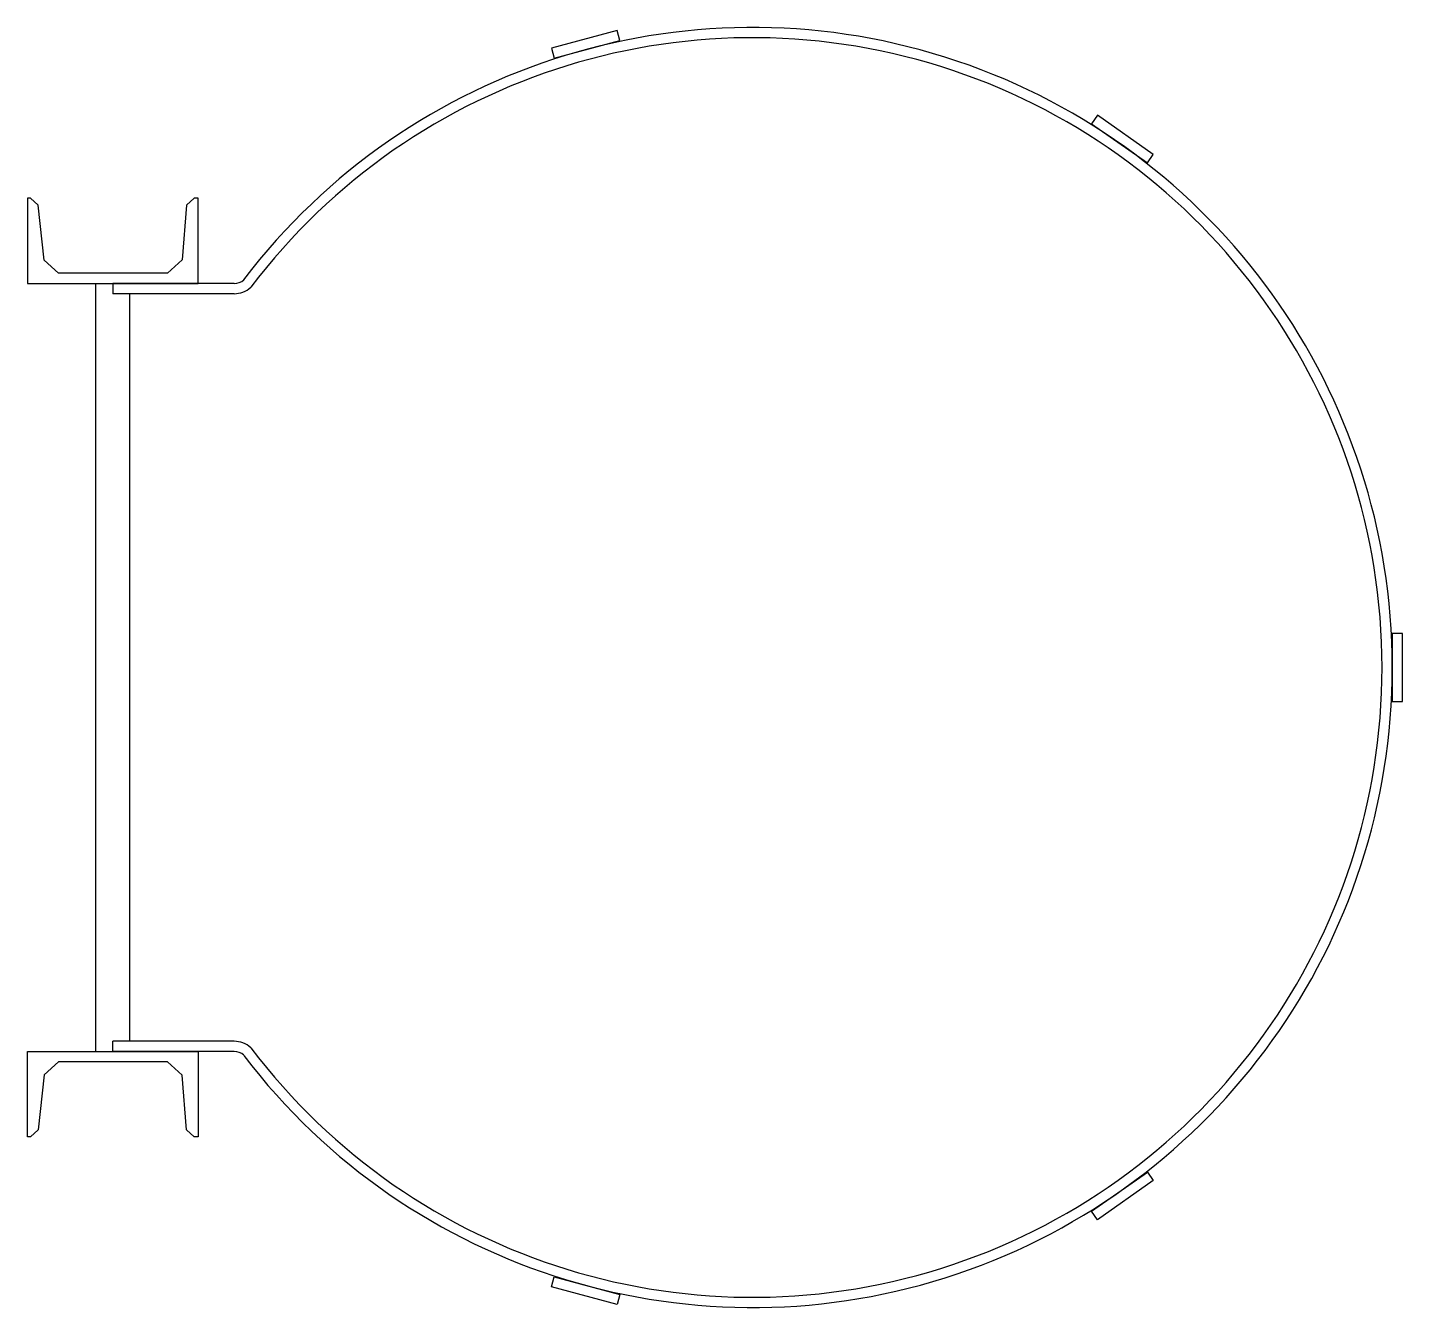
# Model space of a CAD drawing. Header units: millimetres. Extents: x 150 to 956, y -375 to 375.
import ezdxf

# ---------------------------------------------------------------- set-up
doc = ezdxf.new("R2010")
doc.units = ezdxf.units.MM

# ---------------------------------------------------------------- blocks, each defined once
blk = doc.blocks.new('R')
blk.add_lwpolyline([(-0.5, -0.5), (0.5, -0.5), (0.5, 0.5), (-0.5, 0.5)], close=True)

msp = doc.modelspace()

# ---------------------------------------------------------------- linework, layer by layer
at = {"transparency": 33554687}
for p, q in [((190, -225), (190, 225)), ((200, 225), (200, 219)), ((271.08, 225), (200, 225)), ((271.08, 219), (200, 219)), ((210, -219), (210, 219)), ((280.84, 222.78), (280.84, 222.78)), ((200, -225), (200, -219)), ((271.08, -219), (200, -219)), ((271.08, -225), (200, -225)), ((280.84, -222.78), (280.84, -222.78))]:
    msp.add_line(p, q, dxfattribs=at)
for points in [[(247.65, 275), (243.17, 270.86), (240.61, 238.82), (232.13, 231), (168.15, 231), (159.7, 238.61), (156.29, 270.97), (151.82, 275), (150, 275), (150, 225), (250, 225), (250, 275)], [(247.65, -275), (243.17, -270.86), (240.61, -238.82), (232.13, -231), (168.15, -231), (159.7, -238.61), (156.29, -270.97), (151.82, -275), (150, -275), (150, -225), (250, -225), (250, -275)]]:
    msp.add_lwpolyline(points, close=True, dxfattribs=at)
for centre, radius, start, end in [((575, 0), 375, 217.32589, 142.70561), ((575, 0), 369, 217.1384, 142.8616), ((271.08, 233.5), 8.5, 270, 312.33296), ((271.08, 233.5), 14.5, 270, 312.33296), ((271.08, -233.5), 14.5, 47.66704, 90), ((271.08, -233.5), 8.5, 47.66704, 90)]:
    msp.add_arc(centre, radius, start, end, dxfattribs=at)

# ---------------------------------------------------------------- block references
at = {"transparency": 33554687, "yscale": 6, "zscale": 40}
for p, xscale, rotation in [((477.17, 365.12), 40, 195), ((791.81, 309.64), 40, 145), ((953, 0), 40, 90), ((791.81, -309.64), -40, 34.99999999999995), ((477.17, -365.12), -40, 345.0000000000001)]:
    msp.add_blockref('R', p, dxfattribs=dict(at, xscale=xscale, rotation=rotation))

doc.saveas('drawing.dxf')
